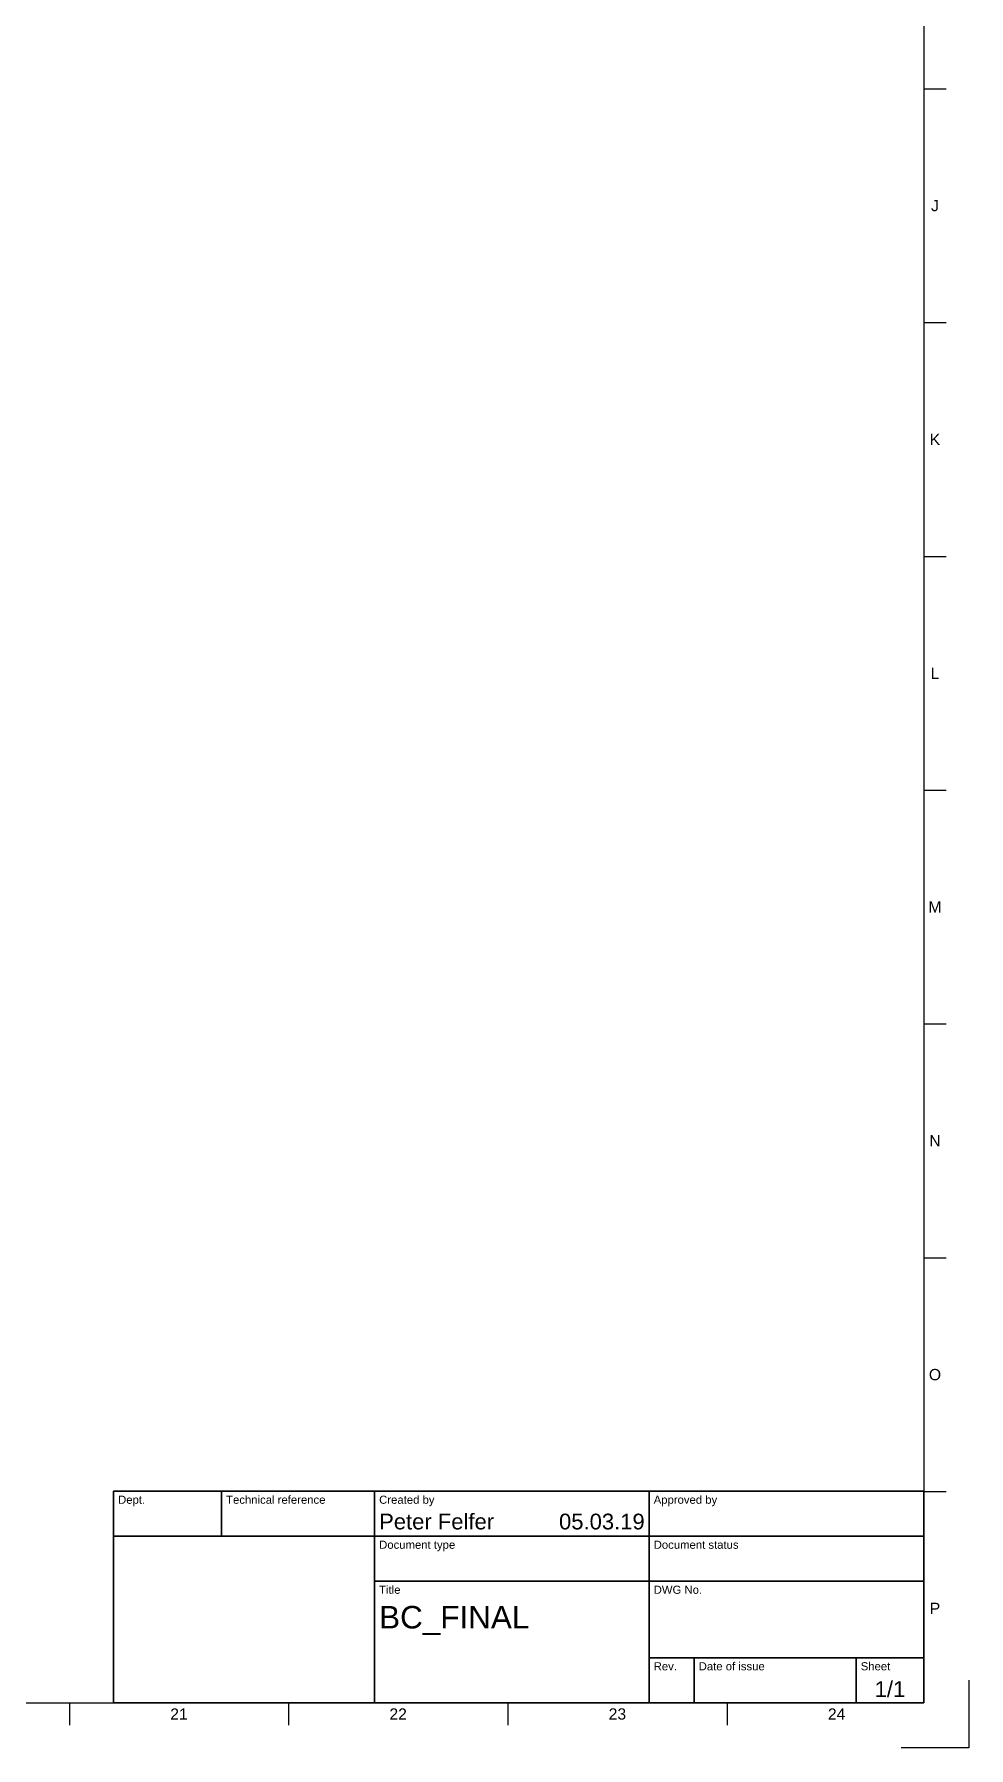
# Model space of a CAD drawing. Header units: millimetres. Extents: x 0 to 1189, y 0 to 841.
# Drawn here: x 981.4 to 1189, y 0 to 380.7 of the extents above; entities that cross this region are included whole.
import ezdxf
from ezdxf.enums import TextEntityAlignment as Align

# ---------------------------------------------------------------- set-up
doc = ezdxf.new("R2010")
doc.units = ezdxf.units.MM
doc.header["$LTSCALE"] = 0.75
doc.layers.add('Border', color=7, linetype='Continuous', lineweight=25)
doc.layers.add('TitleBlock', color=7, linetype='Continuous', lineweight=35)
doc.styles.add('FusionTitle', font='')
doc.styles.get('FusionTitle').set_extended_font_data('Arial Unicode MS')

# ---------------------------------------------------------------- blocks, each defined once
blk = doc.blocks.new('ISO_A0_SHEET')
at = {"layer": 'Border'}
for p, q in [((1179, 831), (1179, 10)), ((1179, 368.5625), (1184, 368.5625)), ((1179, 316.625), (1184, 316.625)), ((1179, 264.6875), (1184, 264.6875)), ((1179, 212.75), (1184, 212.75)), ((1179, 160.8125), (1184, 160.8125)), ((1179, 108.875), (1184, 108.875)), ((1179, 56.9375), (1184, 56.9375)), ((1189, 15), (1189, 0)), ((20, 10), (1179, 10)), ((989.166664, 10), (989.166664, 5)), ((1037.874997, 10), (1037.874997, 5)), ((1086.58333, 10), (1086.58333, 5)), ((1135.291663, 10), (1135.291663, 5)), ((1189, 0), (1174, 0))]:
    blk.add_line(p, q, dxfattribs=at)
at = {"layer": 'Border', "style": 'FusionTitle'}
for s, p in [('J', (1181.5, 342.59375)), ('K', (1181.5, 290.65625)), ('L', (1181.5, 238.71875)), ('M', (1181.5, 186.78125)), ('N', (1181.5, 134.84375)), ('O', (1181.5, 82.90625)), ('P', (1181.5, 30.96875)), ('21', (1013.520831, 7.5)), ('22', (1062.229164, 7.5)), ('23', (1110.937497, 7.5)), ('24', (1159.64583, 7.5))]:
    blk.add_text(s, height=2.5, dxfattribs=at).set_placement(p, align=Align.MIDDLE)
blk = doc.blocks.new('ISO_TITLEBLOCK')
at = {"layer": 'TitleBlock'}
for p, q in [((0, 47), (-180, 47)), ((-180, 47), (-180, 0)), ((-156, 37), (-156, 47)), ((-122, 0), (-122, 47)), ((-61, 0), (-61, 47)), ((0, 0), (0, 47)), ((-180, 37), (0, 37)), ((-122, 27), (0, 27)), ((-61, 10), (0, 10)), ((-51, 0), (-51, 10)), ((-15, 0), (-15, 10)), ((-180, 0), (0, 0))]:
    blk.add_line(p, q, dxfattribs=at)
at = {"layer": 'TitleBlock', "style": 'FusionTitle'}
for s, p in [('Dept.', (-179, 46)), ('Technical reference', (-155, 46)), ('Created by', (-121, 46)), ('Approved by', (-60, 46)), ('Document type', (-121, 36)), ('Document status', (-60, 36)), ('Title', (-121, 26)), ('DWG No.', (-60, 26)), ('Rev.', (-60, 9)), ('Date of issue', (-50, 9)), ('Sheet', (-14, 9))]:
    blk.add_text(s, height=1.8, dxfattribs=at).set_placement(p, align=Align.TOP_LEFT)
for tag, p, height in [('DEPT', (-179, 38.5), 3.5), ('TECHNICAL_REFERENCE', (-155, 38.5), 3.5), ('CREATED_BY', (-121, 38.5), 3.5), ('APPROVED_BY', (-60, 38.5), 3.5), ('DOCUMENT_TYPE', (-121, 28.5), 3.5), ('DOCUMENT_STATUS', (-60, 28.5), 3.5), ('TITLE_1', (-121, 16.5), 5), ('TITLE_2', (-121, 9), 5), ('TITLE_3', (-121, 1.5), 5), ('DATE_OF_ISSUE', (-50, 1.5), 3.5)]:
    blk.add_attdef(tag, p, '', height=height, dxfattribs=at)
for tag, p in [('CREATED_DATE', (-62, 38.5)), ('APPROVED_DATE', (-1, 38.5))]:
    blk.add_attdef(tag, text='', height=3.5, dxfattribs=at).set_placement(p, align=Align.RIGHT)
for tag, height, p in [('DRAWING_NUMBER', 5, (-30.5, 16.6)), ('REV', 3.5, (-56, 3.1)), ('SHEET', 3.5, (-7.5, 3.1))]:
    blk.add_attdef(tag, text='', height=height, dxfattribs=at).set_placement(p, align=Align.MIDDLE)

msp = doc.modelspace()

# ---------------------------------------------------------------- block references
at = {"layer": 'Border'}
msp.add_blockref('ISO_A0_SHEET', (0, 0), dxfattribs=at)
at = {"layer": 'TitleBlock'}
msp.add_blockref('ISO_TITLEBLOCK', (1179, 10), dxfattribs=at).add_auto_attribs({'CREATED_DATE': '05.03.19', 'SHEET': '1/1', 'TITLE_1': 'BC_FINAL', 'CREATED_BY': 'Peter Felfer'})

doc.saveas('drawing.dxf')
